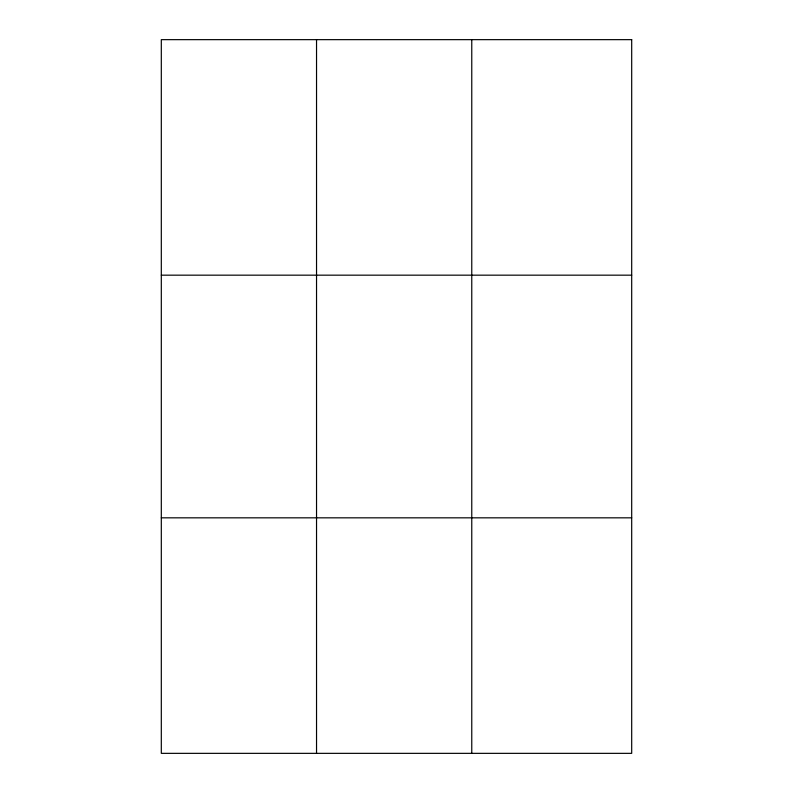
<?xml version="1.0" encoding="UTF-8"?>
<svg xmlns="http://www.w3.org/2000/svg" width="793" height="793" viewBox="0 0 793 793"><rect width="100%" height="100%" fill="white"/><g stroke="black" fill="none" stroke-linecap="round" stroke-linejoin="round"><path stroke-width="1.19" d="M316.536 753.35L316.536 39.65M471.766 753.35L471.766 39.65M161.306 275.171L631.694 275.171M161.306 517.829L631.694 517.829M631.694 39.65L631.694 753.35L161.306 753.35L161.306 39.65L631.694 39.65"/></g></svg>
